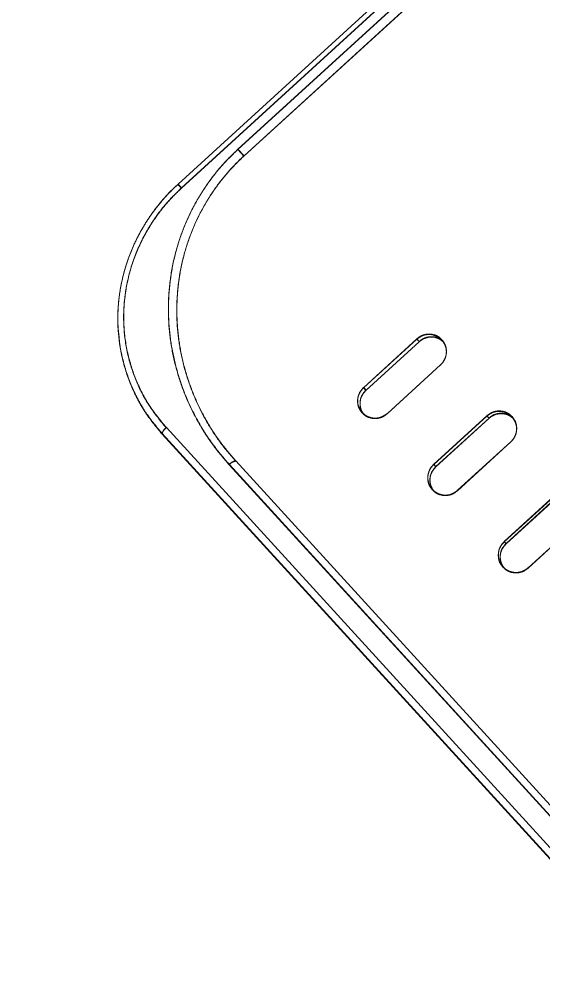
# Model space of a CAD drawing. Header units: millimetres. Extents: x -71377 to 516042, y -145869 to 441446.
# Drawn here: x 215250 to 215395.6, y 145660.7 to 145924.6 of the extents above; entities that cross this region are included whole.
import ezdxf

# ---------------------------------------------------------------- set-up
doc = ezdxf.new("R2010")
doc.units = ezdxf.units.MM
doc.header["$LTSCALE"] = 1000
doc.linetypes.add('IMPORT-DASHEDX2 _4_', pattern=[152.4, 101.6, -50.8])
for name, color, linetype, lineweight in [('05', 5, 'IMPORT-DASHEDX2 _4_', 5), ('06', 6, 'Continuous', 5), ('조경라인_dwg', 8, 'Continuous', 5)]:
    doc.layers.add(name, color=color, linetype=linetype, lineweight=lineweight)

# ---------------------------------------------------------------- blocks, each defined once
blk = doc.blocks.new('조경라인_dwg-6847807-지반층 배치도')
at = {"layer": '05', "flags": 128}
for points in [[(215294.15, 145878.78), (215295.11, 145877.73), (215487.11, 146053.04), (215486.16, 146054.09), (215294.15, 145878.78), (215486.12, 146053.98), (215487.08, 146052.93), (215295.08, 145877.62), (215294.12, 145878.66)], [(215312.48, 145886.64), (215476.66, 146036.55), (215474.98, 146038.39), (215310.8, 145888.48), (215312.48, 145886.64), (215312.45, 145886.53), (215310.77, 145888.37), (215474.95, 146038.28), (215476.63, 146036.44), (215312.45, 145886.53)], [(215352.28, 145814.97), (215367.08, 145828.57), (215352.31, 145815.08)], [(215380.55, 145813.67), (215365.78, 145800.19), (215365.19, 145800.83), (215379.96, 145814.31), (215380.58, 145813.78), (215365.81, 145800.3), (215365.22, 145800.94), (215379.99, 145814.43), (215380.58, 145813.78)], [(215289.73, 145809.32), (215802.75, 145247.46), (215802.89, 145247.36), (215803.08, 145247.32), (215803.31, 145247.34), (215803.58, 145247.41), (215803.88, 145247.54), (215804.19, 145247.71), (215804.5, 145247.93), (215804.8, 145248.18), (215290.9, 145811.15), (215804.83, 145248.29), (215804.53, 145248.04), (215804.22, 145247.82), (215803.91, 145247.65), (215803.62, 145247.52), (215803.35, 145247.45), (215803.11, 145247.43), (215802.92, 145247.48), (215802.78, 145247.57), (215289.76, 145809.44)], [(215371.8, 145793.58), (215386.61, 145807.18), (215371.84, 145793.7)], [(215308.41, 145800.87), (215796.98, 145265.64), (215797.26, 145265.91), (215797.51, 145266.2), (215797.71, 145266.49), (215797.87, 145266.77), (215797.97, 145267.03), (215798.01, 145267.25), (215797.99, 145267.45), (215797.91, 145267.59), (215310.2, 145801.88), (215797.94, 145267.7), (215798.02, 145267.56), (215798.04, 145267.37), (215798, 145267.14), (215797.9, 145266.88), (215797.74, 145266.6), (215797.54, 145266.31), (215797.29, 145266.02), (215797.02, 145265.75), (215308.38, 145800.76)], [(215400.06, 145792.3), (215385.29, 145778.81), (215384.78, 145779.37), (215399.55, 145792.86), (215400.09, 145792.41), (215385.32, 145778.92), (215384.81, 145779.48), (215399.58, 145792.97), (215400.09, 145792.41)], [(215391.43, 145772.09), (215406.23, 145785.69), (215391.46, 145772.2)]]:
    blk.add_lwpolyline(points, dxfattribs=at)
blk.add_lwpolyline([(215360.47, 145835.66), (215361.17, 145835.04), (215360.5, 145835.77), (215345.73, 145822.29), (215346.4, 145821.56), (215361.13, 145834.93), (215346.36, 145821.45), (215345.7, 145822.18)], close=True, dxfattribs=at)
at = {"layer": '05'}
for centre, radius, start, end in [((215292.13, 145808.96), 2.43, 121.271, 171.4219), ((215292.16, 145809.07), 2.43, 121.271, 171.4219), ((215310.42, 145799.23), 2.55, 95.6732, 143.0796), ((215310.45, 145799.34), 2.55, 95.6732, 143.0796)]:
    blk.add_arc(centre, radius, start, end, dxfattribs=at)
for points, knots in [([(215308.38, 145800.76), (215306.86, 145802.53), (215303.83, 145806.07), (215300.04, 145811.94), (215296.85, 145818.15), (215294.37, 145824.69), (215292.6, 145831.46), (215291.56, 145838.53), (215291.34, 145845.81), (215291.99, 145853.22), (215293.5, 145860.38), (215295.84, 145867.18), (215298.9, 145873.56), (215302.5, 145879.23), (215306.47, 145884.2), (215309.33, 145886.98), (215310.77, 145888.37)], [0, 0, 0, 0, 0.072449, 0.145096, 0.217547, 0.290022, 0.3627, 0.435162, 0.511398, 0.587896, 0.664099, 0.735698, 0.807552, 0.879127, 0.939565, 1, 1, 1, 1]), ([(215308.41, 145800.87), (215306.89, 145802.64), (215303.86, 145806.18), (215300.07, 145812.06), (215296.88, 145818.27), (215294.4, 145824.8), (215292.63, 145831.58), (215291.59, 145838.64), (215291.37, 145845.92), (215292.03, 145853.33), (215293.53, 145860.49), (215295.87, 145867.29), (215298.93, 145873.67), (215302.54, 145879.34), (215306.5, 145884.31), (215309.36, 145887.09), (215310.8, 145888.48)], [0, 0, 0, 0, 0.072449, 0.145096, 0.217547, 0.290022, 0.3627, 0.435162, 0.511398, 0.587896, 0.664099, 0.735698, 0.807552, 0.879127, 0.939565, 1, 1, 1, 1]), ([(215312.45, 145886.53), (215312.45, 145886.53), (215311.03, 145885.23), (215308.32, 145882.49), (215304.47, 145877.72), (215300.99, 145872.24), (215298.04, 145866.08), (215295.78, 145859.51), (215294.31, 145852.59), (215293.67, 145845.42), (215293.88, 145838.37), (215294.88, 145831.53), (215296.59, 145824.97), (215299, 145818.63), (215302.09, 145812.61), (215305.76, 145806.91), (215308.7, 145803.48), (215310.17, 145801.77)], [0, 0, 0, 0, 0.000001, 0.060258, 0.120516, 0.191952, 0.263666, 0.335126, 0.411333, 0.487834, 0.564074, 0.636647, 0.709437, 0.782023, 0.854616, 0.927408, 1, 1, 1, 1]), ([(215312.48, 145886.64), (215312.48, 145886.64), (215311.06, 145885.35), (215308.35, 145882.6), (215304.5, 145877.83), (215301.02, 145872.35), (215298.07, 145866.2), (215295.81, 145859.62), (215294.34, 145852.7), (215293.71, 145845.53), (215293.91, 145838.48), (215294.92, 145831.64), (215296.63, 145825.08), (215299.03, 145818.74), (215302.12, 145812.72), (215305.79, 145807.02), (215308.73, 145803.59), (215310.2, 145801.88)], [0, 0, 0, 0, 0.000001, 0.060258, 0.120516, 0.191952, 0.263666, 0.335126, 0.411333, 0.487834, 0.564074, 0.636647, 0.709437, 0.782023, 0.854616, 0.927408, 1, 1, 1, 1]), ([(215294.14, 145878.64), (215293.85, 145878.39), (215292.56, 145877.26), (215290.47, 145875.04), (215287.91, 145871.98), (215285.61, 145868.74), (215283.57, 145865.34), (215281.81, 145861.82), (215280.33, 145858.16), (215279.13, 145854.41), (215278.24, 145850.58), (215277.64, 145846.7), (215277.38, 145842.82), (215277.38, 145839.48), (215277.59, 145837.47), (215277.66, 145836.73)], [0, 0, 0, 0, 0.024649, 0.109138, 0.193781, 0.278514, 0.362415, 0.446291, 0.530493, 0.614918, 0.699429, 0.783865, 0.868142, 0.95158, 1, 1, 1, 1]), ([(215294.17, 145878.75), (215293.88, 145878.5), (215292.59, 145877.37), (215290.5, 145875.15), (215287.94, 145872.09), (215285.64, 145868.85), (215283.61, 145865.45), (215281.85, 145861.93), (215280.36, 145858.28), (215279.17, 145854.52), (215278.27, 145850.69), (215277.67, 145846.81), (215277.41, 145842.93), (215277.41, 145839.59), (215277.62, 145837.58), (215277.69, 145836.84)], [0, 0, 0, 0, 0.024649, 0.109138, 0.193781, 0.278514, 0.362415, 0.446291, 0.530493, 0.614918, 0.699429, 0.783865, 0.868142, 0.95158, 1, 1, 1, 1]), ([(215295.08, 145877.62), (215293.81, 145876.38), (215291.26, 145873.9), (215287.39, 145868.98), (215283.73, 145862.82), (215280.79, 145855.32), (215279.16, 145847.48), (215278.85, 145839.52), (215279.91, 145831.66), (215282.29, 145824.15), (215285.87, 145817.11), (215289.2, 145813.06), (215290.87, 145811.04)], [0, 0, 0, 0, 0.0706, 0.1412, 0.248453, 0.355707, 0.462999, 0.570291, 0.6777, 0.78511, 0.892555, 1, 1, 1, 1]), ([(215295.11, 145877.73), (215293.84, 145876.49), (215291.29, 145874.01), (215287.42, 145869.1), (215283.76, 145862.93), (215280.82, 145855.43), (215279.19, 145847.59), (215278.88, 145839.63), (215279.94, 145831.78), (215282.32, 145824.26), (215285.9, 145817.22), (215289.23, 145813.17), (215290.9, 145811.15)], [0, 0, 0, 0, 0.0706, 0.1412, 0.248453, 0.355707, 0.462999, 0.570291, 0.6777, 0.78511, 0.892555, 1, 1, 1, 1]), ([(215289.73, 145809.32), (215288.01, 145811.39), (215285.41, 145814.52), (215282.72, 145819.26), (215280.41, 145824.19), (215278.79, 145829.42), (215277.9, 145834.04), (215277.74, 145836.04), (215277.69, 145836.65)], [0, 0, 0, 0, 0.265, 0.401464, 0.537928, 0.80294, 0.939418, 1, 1, 1, 1]), ([(215289.76, 145809.44), (215288.04, 145811.5), (215285.45, 145814.63), (215282.75, 145819.37), (215280.44, 145824.3), (215278.82, 145829.53), (215277.93, 145834.15), (215277.77, 145836.15), (215277.73, 145836.77)], [0, 0, 0, 0, 0.265, 0.401464, 0.537928, 0.80294, 0.939418, 1, 1, 1, 1]), ([(215360.47, 145835.66), (215360.92, 145836), (215361.82, 145836.68), (215363.5, 145837.07), (215365.17, 145836.92), (215366.53, 145836.31), (215367.19, 145835.68), (215367.45, 145835.43)], [0, 0, 0, 0, 0.214696, 0.429386, 0.644077, 0.858774, 1, 1, 1, 1]), ([(215360.5, 145835.77), (215360.95, 145836.11), (215361.85, 145836.79), (215363.53, 145837.18), (215365.2, 145837.03), (215366.56, 145836.42), (215367.22, 145835.79), (215367.48, 145835.54)], [0, 0, 0, 0, 0.214696, 0.429386, 0.644077, 0.858774, 1, 1, 1, 1]), ([(215367.72, 145835.01), (215367.43, 145835.26), (215366.73, 145835.87), (215365.26, 145836.3), (215363.58, 145836.26), (215362.15, 145835.75), (215361.42, 145835.16), (215361.13, 145834.93)], [0, 0, 0, 0, 0.1595902, 0.3893478, 0.619101, 0.8488625, 1, 1, 1, 1]), ([(215367.75, 145835.12), (215367.46, 145835.37), (215366.76, 145835.99), (215365.29, 145836.41), (215363.61, 145836.38), (215362.18, 145835.86), (215361.45, 145835.28), (215361.17, 145835.04)], [0, 0, 0, 0, 0.1595902, 0.3893478, 0.619101, 0.8488625, 1, 1, 1, 1]), ([(215367.45, 145835.43), (215367.78, 145834.99), (215368.44, 145834.1), (215368.79, 145832.44), (215368.59, 145830.77), (215367.95, 145829.39), (215367.3, 145828.72), (215367.05, 145828.46)], [0, 0, 0, 0, 0.214691, 0.429385, 0.644075, 0.858773, 1, 1, 1, 1]), ([(215367.48, 145835.54), (215367.81, 145835.1), (215368.47, 145834.22), (215368.82, 145832.55), (215368.62, 145830.88), (215367.98, 145829.5), (215367.34, 145828.83), (215367.08, 145828.57)], [0, 0, 0, 0, 0.214691, 0.429385, 0.644075, 0.858773, 1, 1, 1, 1]), ([(215345.29, 145815.2), (215344.97, 145815.65), (215344.31, 145816.53), (215343.96, 145818.19), (215344.15, 145819.86), (215344.8, 145821.24), (215345.44, 145821.91), (215345.7, 145822.18)], [0, 0, 0, 0, 0.214693, 0.429388, 0.644079, 0.858771, 1, 1, 1, 1]), ([(215345.33, 145815.31), (215345, 145815.76), (215344.34, 145816.64), (215343.99, 145818.3), (215344.18, 145819.97), (215344.83, 145821.35), (215345.47, 145822.02), (215345.73, 145822.29)], [0, 0, 0, 0, 0.214693, 0.429388, 0.644079, 0.858771, 1, 1, 1, 1]), ([(215346.36, 145821.45), (215345.99, 145821.03), (215345.23, 145820.19), (215344.69, 145818.56), (215344.69, 145816.89), (215345.1, 145815.62), (215345.55, 145815.03), (215345.67, 145814.88)], [0, 0, 0, 0, 0.229628, 0.459254, 0.688878, 0.91851, 1, 1, 1, 1]), ([(215346.4, 145821.56), (215346.02, 145821.14), (215345.26, 145820.3), (215344.72, 145818.67), (215344.72, 145817), (215345.13, 145815.73), (215345.58, 145815.14), (215345.7, 145814.99)], [0, 0, 0, 0, 0.229628, 0.459254, 0.688878, 0.91851, 1, 1, 1, 1]), ([(215352.28, 145814.97), (215351.83, 145814.63), (215350.92, 145813.95), (215349.25, 145813.56), (215347.58, 145813.72), (215346.21, 145814.33), (215345.56, 145814.95), (215345.29, 145815.2)], [0, 0, 0, 0, 0.214695, 0.429384, 0.644076, 0.858774, 1, 1, 1, 1]), ([(215352.31, 145815.08), (215351.86, 145814.74), (215350.96, 145814.06), (215349.28, 145813.68), (215347.61, 145813.83), (215346.24, 145814.44), (215345.59, 145815.07), (215345.33, 145815.31)], [0, 0, 0, 0, 0.214695, 0.429384, 0.644076, 0.858774, 1, 1, 1, 1]), ([(215379.96, 145814.31), (215380.41, 145814.65), (215381.31, 145815.33), (215382.99, 145815.72), (215384.66, 145815.56), (215386.04, 145814.95), (215386.7, 145814.32), (215386.96, 145814.07)], [0, 0, 0, 0, 0.214695, 0.429388, 0.64408, 0.858776, 1, 1, 1, 1]), ([(215379.99, 145814.43), (215380.44, 145814.77), (215381.35, 145815.44), (215383.02, 145815.83), (215384.7, 145815.67), (215386.07, 145815.06), (215386.73, 145814.43), (215386.99, 145814.18)], [0, 0, 0, 0, 0.214695, 0.429388, 0.64408, 0.858776, 1, 1, 1, 1]), ([(215387.2, 145813.69), (215386.89, 145813.96), (215386.17, 145814.59), (215384.68, 145815.03), (215383, 145815), (215381.56, 145814.48), (215380.83, 145813.9), (215380.55, 145813.67)], [0, 0, 0, 0, 0.1667065, 0.3945186, 0.6223271, 0.8501429, 1, 1, 1, 1]), ([(215387.23, 145813.8), (215386.92, 145814.07), (215386.2, 145814.7), (215384.71, 145815.14), (215383.03, 145815.11), (215381.59, 145814.6), (215380.87, 145814.01), (215380.58, 145813.78)], [0, 0, 0, 0, 0.1667065, 0.3945186, 0.6223271, 0.8501429, 1, 1, 1, 1]), ([(215386.96, 145814.07), (215387.29, 145813.62), (215387.95, 145812.73), (215388.31, 145811.06), (215388.12, 145809.39), (215387.48, 145808.01), (215386.83, 145807.34), (215386.57, 145807.07)], [0, 0, 0, 0, 0.214691, 0.429383, 0.644076, 0.858772, 1, 1, 1, 1]), ([(215386.99, 145814.18), (215387.32, 145813.73), (215387.98, 145812.84), (215388.34, 145811.18), (215388.15, 145809.5), (215387.51, 145808.12), (215386.86, 145807.45), (215386.61, 145807.18)], [0, 0, 0, 0, 0.214691, 0.429383, 0.644076, 0.858772, 1, 1, 1, 1]), ([(215364.8, 145793.84), (215364.47, 145794.28), (215363.81, 145795.17), (215363.46, 145796.84), (215363.65, 145798.51), (215364.29, 145799.89), (215364.93, 145800.56), (215365.19, 145800.83)], [0, 0, 0, 0, 0.214693, 0.429385, 0.644079, 0.858771, 1, 1, 1, 1]), ([(215364.83, 145793.95), (215364.5, 145794.39), (215363.84, 145795.28), (215363.49, 145796.95), (215363.68, 145798.62), (215364.32, 145800), (215364.96, 145800.67), (215365.22, 145800.94)], [0, 0, 0, 0, 0.214693, 0.429385, 0.644079, 0.858771, 1, 1, 1, 1]), ([(215365.78, 145800.19), (215365.4, 145799.77), (215364.64, 145798.93), (215364.1, 145797.29), (215364.11, 145795.62), (215364.53, 145794.32), (215365, 145793.72), (215365.13, 145793.55)], [0, 0, 0, 0, 0.2277004, 0.4553959, 0.6830931, 0.9107934, 1, 1, 1, 1]), ([(215365.81, 145800.3), (215365.43, 145799.88), (215364.67, 145799.04), (215364.13, 145797.41), (215364.15, 145795.73), (215364.56, 145794.44), (215365.03, 145793.83), (215365.17, 145793.66)], [0, 0, 0, 0, 0.2277004, 0.4553959, 0.6830931, 0.9107934, 1, 1, 1, 1]), ([(215371.8, 145793.58), (215371.35, 145793.25), (215370.45, 145792.57), (215368.77, 145792.18), (215367.1, 145792.34), (215365.72, 145792.95), (215365.07, 145793.59), (215364.8, 145793.84)], [0, 0, 0, 0, 0.214695, 0.429385, 0.644079, 0.858772, 1, 1, 1, 1]), ([(215371.84, 145793.7), (215371.38, 145793.36), (215370.48, 145792.68), (215368.8, 145792.29), (215367.13, 145792.45), (215365.76, 145793.07), (215365.1, 145793.7), (215364.83, 145793.95)], [0, 0, 0, 0, 0.214695, 0.429385, 0.644079, 0.858772, 1, 1, 1, 1]), ([(215384.41, 145772.36), (215384.08, 145772.81), (215383.41, 145773.7), (215383.06, 145775.37), (215383.24, 145777.05), (215383.88, 145778.43), (215384.53, 145779.1), (215384.78, 145779.37)], [0, 0, 0, 0, 0.214693, 0.429386, 0.644079, 0.858772, 1, 1, 1, 1]), ([(215384.44, 145772.47), (215384.11, 145772.92), (215383.45, 145773.81), (215383.09, 145775.48), (215383.27, 145777.16), (215383.91, 145778.54), (215384.56, 145779.22), (215384.81, 145779.48)], [0, 0, 0, 0, 0.214693, 0.429386, 0.644079, 0.858772, 1, 1, 1, 1]), ([(215385.29, 145778.81), (215384.91, 145778.39), (215384.16, 145777.55), (215383.62, 145775.92), (215383.64, 145774.23), (215384.07, 145772.92), (215384.55, 145772.3), (215384.7, 145772.11)], [0, 0, 0, 0, 0.225823, 0.451641, 0.677461, 0.903285, 1, 1, 1, 1]), ([(215385.32, 145778.92), (215384.95, 145778.51), (215384.19, 145777.67), (215383.65, 145776.03), (215383.67, 145774.35), (215384.1, 145773.03), (215384.59, 145772.41), (215384.73, 145772.22)], [0, 0, 0, 0, 0.225823, 0.451641, 0.677461, 0.903285, 1, 1, 1, 1]), ([(215391.43, 145772.09), (215390.98, 145771.75), (215390.07, 145771.07), (215388.39, 145770.69), (215386.72, 145770.85), (215385.34, 145771.47), (215384.68, 145772.11), (215384.41, 145772.36)], [0, 0, 0, 0, 0.214695, 0.429386, 0.644078, 0.858775, 1, 1, 1, 1]), ([(215391.46, 145772.2), (215391.01, 145771.86), (215390.11, 145771.19), (215388.43, 145770.8), (215386.75, 145770.96), (215385.37, 145771.58), (215384.71, 145772.22), (215384.44, 145772.47)], [0, 0, 0, 0, 0.214695, 0.429386, 0.644078, 0.858775, 1, 1, 1, 1])]:
    blk.add_open_spline(points, degree=3, knots=knots, dxfattribs=at)
at = {"layer": '06'}
blk.add_arc((218452.96, 158869.53), 14800, 242.459078, 274.352965, dxfattribs=at)

msp = doc.modelspace()

# ---------------------------------------------------------------- block references
at = {"layer": '조경라인_dwg', "rotation": 8.537736462515947e-07}
msp.add_blockref('조경라인_dwg-6847807-지반층 배치도', (0, 0), dxfattribs=at)

doc.saveas('drawing.dxf')
